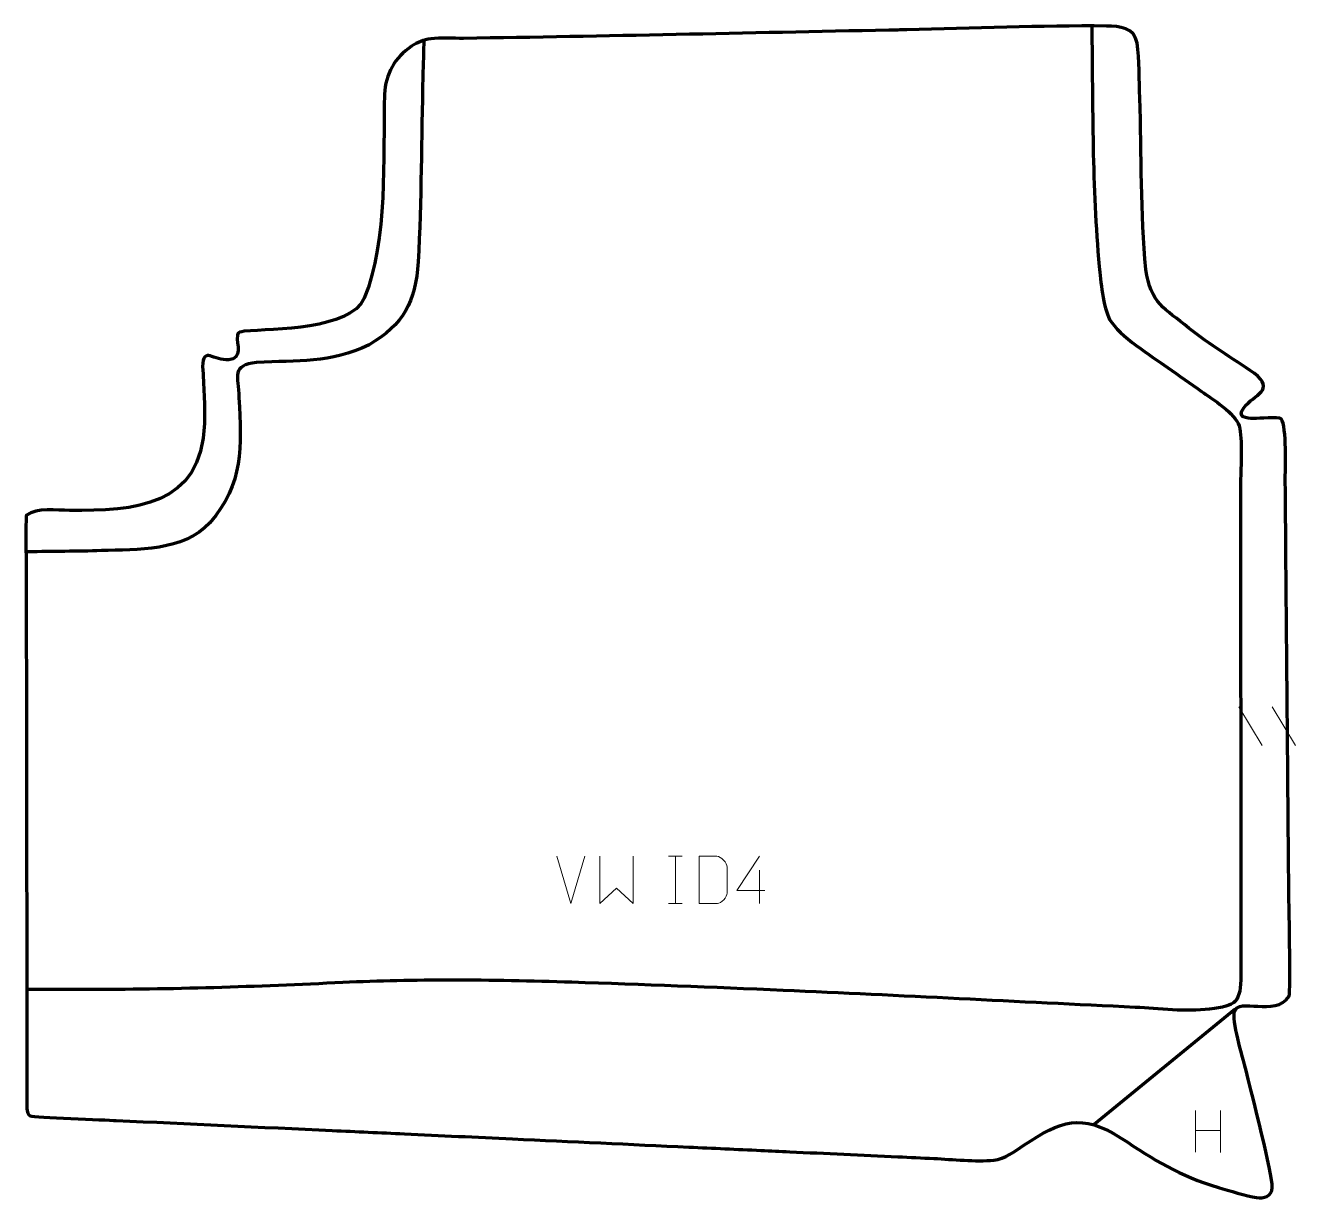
# Model space of a CAD drawing. Header units: millimetres. Extents: x -336 to 336, y -310 to 310.
import ezdxf

# ---------------------------------------------------------------- set-up
doc = ezdxf.new("R2010")
doc.units = ezdxf.units.MM
doc.header["$MEASUREMENT"] = 0
doc.layers.add('layer 1', color=7, linetype='Continuous')
doc.layers.add('layer 2', color=7, linetype='Continuous')

msp = doc.modelspace()

# ---------------------------------------------------------------- linework, layer by layer
at = {"layer": 'layer 1', "color": 142, "lineweight": 158}
for points, knots in [([(228.4457, 309.8001), (229.0211, 267.6937), (228.4889, 224.6024), (232.3627, 182.7175), (232.3627, 182.7175), (233.0382, 175.5847), (234.4881, 160.9335), (237.8588, 154.7582), (237.8588, 154.7582), (243.2738, 145.4552), (259.6398, 135.59), (268.5503, 129.3028), (268.5503, 129.3028), (274.5165, 124.9942), (280.4948, 120.7265), (286.5505, 116.5523), (286.5505, 116.5523), (291.8241, 112.9609), (304.6073, 104.7834), (306.3384, 98.3833), (306.3384, 98.3833), (308.2883, 91.1746), (307.2306, 76.8583), (307.1588, 68.8901), (307.1588, 68.8901), (306.9475, 12.1209), (307.2589, -44.6491), (307.2867, -101.4185), (307.2867, -101.4185), (307.2975, -131.6277), (307.2936, -161.8369), (307.259, -192.0461), (307.259, -192.0461), (307.2422, -206.4929), (304.9363, -208.5542), (290.7426, -210.2049), (290.7426, -210.2049), (278.1178, -211.6732), (264.1331, -210.0239), (251.4177, -209.2591), (251.4177, -209.2591), (189.3444, -206.3219), (127.2876, -203.0392), (65.2053, -200.3013), (65.2053, -200.3013), (27.9621, -198.6693), (-9.2852, -197.1996), (-46.5444, -196.0122), (-46.5444, -196.0122), (-67.8659, -195.3397), (-89.1767, -194.8976), (-110.5089, -194.8641), (-110.5089, -194.8641), (-129.6092, -194.8476), (-148.6665, -195.2223), (-167.7475, -196.1302), (-167.7475, -196.1302), (-213.2347, -198.3727), (-258.709, -199.8922), (-304.2531, -199.8479), (-304.2531, -199.8479), (-314.4862, -199.8197), (-324.7134, -199.8074), (-334.9463, -199.8231)], [0, 0, 0, 0, 0.05882353, 0.05882353, 0.05882353, 0.05882353, 0.11764706, 0.11764706, 0.11764706, 0.11764706, 0.17647059, 0.17647059, 0.17647059, 0.17647059, 0.23529412, 0.23529412, 0.23529412, 0.23529412, 0.29411765, 0.29411765, 0.29411765, 0.29411765, 0.35294118, 0.35294118, 0.35294118, 0.35294118, 0.41176471, 0.41176471, 0.41176471, 0.41176471, 0.47058824, 0.47058824, 0.47058824, 0.47058824, 0.52941176, 0.52941176, 0.52941176, 0.52941176, 0.58823529, 0.58823529, 0.58823529, 0.58823529, 0.64705882, 0.64705882, 0.64705882, 0.64705882, 0.70588235, 0.70588235, 0.70588235, 0.70588235, 0.76470588, 0.76470588, 0.76470588, 0.76470588, 0.82352941, 0.82352941, 0.82352941, 0.82352941, 0.88235294, 0.88235294, 0.88235294, 0.88235294, 1, 1, 1, 1]), ([(-124.9197, 303.0646), (-125.0907, 296.4762), (-125.2616, 289.8877), (-125.4326, 283.2993), (-125.4326, 283.2993), (-126.239, 250.7042), (-126.1346, 217.6494), (-127.9584, 185.1395), (-127.9584, 185.1395), (-129.2819, 163.789), (-135.6015, 151.967), (-153.8861, 141.3407), (-153.8861, 141.3407), (-174.5414, 131.1684), (-191.5753, 133.1959), (-213.3629, 131.9849), (-213.3629, 131.9849), (-226.7762, 130.3575), (-223.1825, 125.0118), (-222.7345, 113.2728), (-222.7345, 113.2728), (-221.3444, 87.2903), (-220.1071, 67.8465), (-238.1724, 47.1285), (-238.1724, 47.1285), (-251.8782, 31.9788), (-276.6614, 32.9573), (-295.4017, 32.3685), (-295.4017, 32.3685), (-308.3752, 31.9609), (-321.3549, 31.9897), (-334.3307, 31.7175), (-334.3307, 31.7175), (-334.3307, 31.7175), (-335.2762, 31.6976), (-335.2762, 31.6976)], [0, 0, 0, 0, 0.1, 0.1, 0.1, 0.1, 0.2, 0.2, 0.2, 0.2, 0.3, 0.3, 0.3, 0.3, 0.4, 0.4, 0.4, 0.4, 0.5, 0.5, 0.5, 0.5, 0.6, 0.6, 0.6, 0.6, 0.7, 0.7, 0.7, 0.7, 0.8, 0.8, 0.8, 0.8, 1, 1, 1, 1])]:
    msp.add_open_spline(points, degree=3, knots=knots, dxfattribs=at)
at = {"layer": 'layer 1', "color": 250, "lineweight": 9}
for points in [[(306.1552, -50.2063), (306.1552, -50.2063), (318.5195, -70.7506), (318.5195, -70.7506)], [(323.8851, -50.2063), (323.8851, -50.2063), (336.2494, -70.7506), (336.2494, -70.7506)], [(-47.1488, -154.2555), (-47.1488, -154.2555), (-54.4706, -129.3019), (-54.4706, -129.3019)], [(-39.8269, -129.3019), (-39.8269, -129.3019), (-47.1487, -154.2555), (-47.1487, -154.2555)], [(4.5624, -129.3018), (4.5624, -129.3018), (11.7305, -129.3018), (11.7305, -129.3018)], [(8.1464, -129.3018), (8.1464, -129.3018), (8.1464, -154.2553), (8.1464, -154.2553)], [(52.6132, -136.6009), (52.6132, -136.6009), (52.6132, -154.2656), (52.6132, -154.2656)], [(4.5624, -154.2553), (4.5624, -154.2553), (11.7305, -154.2553), (11.7305, -154.2553)], [(283.3581, -263.7723), (283.3581, -263.7723), (283.3581, -285.965), (283.3581, -285.965)], [(296.4738, -263.7723), (296.4738, -263.7723), (296.4738, -286.1226), (296.4738, -286.1226)], [(283.3756, -274.4147), (283.3756, -274.4147), (296.4738, -274.4147), (296.4738, -274.4147)]]:
    msp.add_open_spline(points, degree=3, dxfattribs=at)
for points, knots in [([(-31.8535, -129.2996), (-31.8535, -129.2996), (-31.8535, -154.2576), (-31.8535, -154.2576), (-31.8535, -154.2576), (-31.8535, -154.2576), (-23.0108, -146.1929), (-23.0108, -146.1929), (-23.0108, -146.1929), (-23.0108, -146.1929), (-14.1684, -154.257), (-14.1684, -154.257), (-14.1684, -154.257), (-14.1684, -154.257), (-14.1684, -129.2996), (-14.1684, -129.2996)], [0, 0, 0, 0, 0.2, 0.2, 0.2, 0.2, 0.4, 0.4, 0.4, 0.4, 0.6, 0.6, 0.6, 0.6, 1, 1, 1, 1]), ([(20.7542, -154.2272), (23.086, -154.2268), (28.0362, -154.2508), (30.3677, -154.2511), (30.3677, -154.2511), (32.2927, -154.3565), (35.6113, -150.8149), (35.6001, -148.7976), (35.6001, -148.7976), (35.5997, -143.0275), (35.5997, -140.8578), (35.6001, -135.0885), (35.6001, -135.0885), (35.5958, -132.9504), (32.2213, -129.2903), (30.0689, -129.3038), (30.0689, -129.3038), (27.7432, -129.3038), (23.0189, -129.3038), (20.6928, -129.3038), (20.6928, -129.3038), (20.6932, -135.0507), (20.7545, -148.4799), (20.7542, -154.2272)], [0, 0, 0, 0, 0.14285714, 0.14285714, 0.14285714, 0.14285714, 0.28571429, 0.28571429, 0.28571429, 0.28571429, 0.42857143, 0.42857143, 0.42857143, 0.42857143, 0.57142857, 0.57142857, 0.57142857, 0.57142857, 0.71428571, 0.71428571, 0.71428571, 0.71428571, 1, 1, 1, 1]), ([(55.5573, -147.362), (55.5573, -147.362), (40.7356, -147.362), (40.7356, -147.362), (40.7356, -147.362), (40.7356, -147.362), (52.6132, -129.2915), (52.6132, -129.2915)], [0, 0, 0, 0, 0.33333333, 0.33333333, 0.33333333, 0.33333333, 1, 1, 1, 1])]:
    msp.add_open_spline(points, degree=3, knots=knots, dxfattribs=at)
at = {"layer": 'layer 1', "color": 142, "lineweight": 158}
msp.add_open_spline([(229.6866, -270.9861), (229.6866, -270.9861), (304.3221, -210.0733), (304.3221, -210.0733)], degree=3, dxfattribs=at)
at = {"layer": 'layer 2', "color": 242, "lineweight": 158}
msp.add_open_spline([(-121.1953, 303.2502), (-116.3465, 303.8399), (-109.1452, 303.3428), (-103.933, 303.4148), (-103.933, 303.4148), (-28.95, 304.4528), (46.0199, 306.3015), (120.996, 307.7509), (120.996, 307.7509), (124.1733, 307.8121), (127.3505, 307.873), (130.5277, 307.9337), (130.5277, 307.9337), (165.6641, 308.6262), (201.1965, 310.279), (236.2962, 309.959), (236.2962, 309.959), (242.9926, 309.898), (251.1468, 309.1002), (252.419, 300.8356), (252.419, 300.8356), (253.6632, 292.1282), (253.5015, 281.0292), (253.8141, 272.0016), (253.8141, 272.0016), (254.7772, 242.1146), (254.3057, 210.7818), (256.9953, 181.137), (256.9953, 181.137), (259.5428, 163.1376), (266.9898, 160.5257), (279.8042, 150.1342), (279.8042, 150.1342), (290.9523, 141.2879), (302.7263, 134.2381), (314.3773, 126.243), (314.3773, 126.243), (325.8718, 117.1993), (314.3838, 115.1069), (308.829, 108.0171), (308.829, 108.0171), (305.1046, 102.7209), (310.0191, 102.3721), (314.2549, 102.3095), (314.2549, 102.3095), (316.8521, 102.2711), (327.0664, 103.2952), (328.6011, 102.1357), (328.6011, 102.1357), (331.7894, 97.8541), (330.7308, 75.7403), (330.79, 68.9003), (330.79, 68.9003), (331.2439, 16.56), (331.6938, -35.7802), (332.145, -88.1205), (332.145, -88.1205), (332.1961, -94.0458), (332.2471, -99.9711), (332.2982, -105.8964), (332.2982, -105.8964), (332.409, -118.7345), (332.5196, -131.5727), (332.6303, -144.4109), (332.6303, -144.4109), (332.6968, -151.5385), (333.6501, -201.1984), (332.843, -203.2727), (332.843, -203.2727), (325.2198, -215.0313), (306.1089, -203.1225), (303.815, -211.9045), (303.815, -211.9045), (303.0241, -219.5463), (308.6938, -236.5889), (310.6789, -245.022), (310.6789, -245.022), (313.0208, -254.8924), (324.1455, -298.0369), (323.8867, -304.4993), (323.8867, -304.4993), (323.6888, -309.4416), (319.4418, -310.4454), (315.5568, -309.8441), (315.5568, -309.8441), (310.1683, -309.0101), (300.9691, -306.2292), (295.4814, -304.5775), (295.4814, -304.5775), (274.2343, -298.1029), (262.0771, -290.3691), (243.699, -278.2807), (243.699, -278.2807), (222.9837, -265.0626), (211.9984, -269.209), (192.559, -282.2098), (192.559, -282.2098), (187.9175, -285.3139), (182.2165, -289.5635), (176.6038, -290.1075), (176.6038, -290.1075), (167.0343, -291.0349), (154.7046, -289.6973), (144.9063, -289.1953), (144.9063, -289.1953), (138.5542, -288.9001), (132.2022, -288.605), (125.8501, -288.3099), (125.8501, -288.3099), (106.7938, -287.4244), (87.7376, -286.5389), (68.6813, -285.6535), (68.6813, -285.6535), (63.5997, -285.4174), (58.5179, -285.1814), (53.4363, -284.9453), (53.4363, -284.9453), (40.7322, -284.355), (28.028, -283.7646), (15.3237, -283.1743), (15.3237, -283.1743), (-15.8014, -281.7282), (-46.9267, -280.282), (-78.0519, -278.8358), (-78.0519, -278.8358), (-97.1081, -277.9503), (-116.1644, -277.0649), (-135.2207, -276.1795), (-135.2207, -276.1795), (-141.5727, -275.8844), (-147.9248, -275.5892), (-154.2769, -275.2941), (-154.2769, -275.2941), (-160.629, -274.999), (-166.9811, -274.7038), (-173.3331, -274.4087), (-173.3331, -274.4087), (-211.4456, -272.6377), (-249.5582, -270.8669), (-287.6707, -269.096), (-287.6707, -269.096), (-293.2219, -268.8389), (-331.0619, -267.5412), (-333.113, -266.6324), (-333.113, -266.6324), (-335.3746, -265.6304), (-334.9128, -260.3903), (-334.9454, -258.0402), (-334.9454, -258.0402), (-335.036, -251.4802), (-334.8923, -244.9228), (-334.8912, -238.3629), (-334.8912, -238.3629), (-334.91, -225.1944), (-334.9288, -212.0261), (-334.9476, -198.8577), (-334.9476, -198.8577), (-334.9663, -185.6892), (-334.9851, -172.5208), (-335.0039, -159.3525), (-335.0039, -159.3525), (-335.0132, -152.7682), (-335.0226, -146.1841), (-335.032, -139.5999), (-335.032, -139.5999), (-335.0883, -100.0947), (-335.1447, -60.5896), (-335.201, -21.0844), (-335.201, -21.0844), (-335.2192, -8.2451), (-335.2376, 4.594), (-335.2558, 17.4332), (-335.2558, 17.4332), (-335.2644, 21.503), (-335.6862, 49.9587), (-335.0985, 51.099), (-335.0985, 51.099), (-329.686, 55.451), (-319.0826, 53.6486), (-312.2713, 53.6413), (-312.2713, 53.6413), (-278.4957, 53.3726), (-242.1973, 55.4157), (-240.9321, 99.7055), (-240.9321, 99.7055), (-240.7199, 109.8627), (-241.4326, 119.6687), (-241.9304, 129.783), (-241.9304, 129.783), (-241.7996, 140.6619), (-236.0589, 132.7858), (-228.0503, 133.2717), (-228.0503, 133.2717), (-220.4662, 134.3103), (-224.1097, 141.1886), (-223.5505, 146.3343), (-223.5505, 146.3343), (-223.3588, 148.098), (-221.585, 148.1265), (-219.9105, 148.4257), (-219.9105, 148.4257), (-204.1498, 149.8197), (-164.1558, 149.1574), (-156.4471, 165.8952), (-156.4471, 165.8952), (-143.6506, 196.8458), (-146.7747, 240.5083), (-145.6615, 273.9276), (-145.6615, 273.9276), (-145.3099, 284.4835), (-140.0541, 293.4809), (-131.5083, 299.207), (-131.5083, 299.207), (-128.1895, 301.4306), (-125.1056, 302.6657), (-121.1953, 303.2502)], degree=3, knots=[0, 0, 0, 0, 0.01818182, 0.01818182, 0.01818182, 0.01818182, 0.03636364, 0.03636364, 0.03636364, 0.03636364, 0.05454545, 0.05454545, 0.05454545, 0.05454545, 0.07272727, 0.07272727, 0.07272727, 0.07272727, 0.09090909, 0.09090909, 0.09090909, 0.09090909, 0.10909091, 0.10909091, 0.10909091, 0.10909091, 0.12727273, 0.12727273, 0.12727273, 0.12727273, 0.14545455, 0.14545455, 0.14545455, 0.14545455, 0.16363636, 0.16363636, 0.16363636, 0.16363636, 0.18181818, 0.18181818, 0.18181818, 0.18181818, 0.2, 0.2, 0.2, 0.2, 0.21818182, 0.21818182, 0.21818182, 0.21818182, 0.23636364, 0.23636364, 0.23636364, 0.23636364, 0.25454545, 0.25454545, 0.25454545, 0.25454545, 0.27272727, 0.27272727, 0.27272727, 0.27272727, 0.29090909, 0.29090909, 0.29090909, 0.29090909, 0.30909091, 0.30909091, 0.30909091, 0.30909091, 0.32727273, 0.32727273, 0.32727273, 0.32727273, 0.34545455, 0.34545455, 0.34545455, 0.34545455, 0.36363636, 0.36363636, 0.36363636, 0.36363636, 0.38181818, 0.38181818, 0.38181818, 0.38181818, 0.4, 0.4, 0.4, 0.4, 0.41818182, 0.41818182, 0.41818182, 0.41818182, 0.43636364, 0.43636364, 0.43636364, 0.43636364, 0.45454545, 0.45454545, 0.45454545, 0.45454545, 0.47272727, 0.47272727, 0.47272727, 0.47272727, 0.49090909, 0.49090909, 0.49090909, 0.49090909, 0.50909091, 0.50909091, 0.50909091, 0.50909091, 0.52727273, 0.52727273, 0.52727273, 0.52727273, 0.54545455, 0.54545455, 0.54545455, 0.54545455, 0.56363636, 0.56363636, 0.56363636, 0.56363636, 0.58181818, 0.58181818, 0.58181818, 0.58181818, 0.6, 0.6, 0.6, 0.6, 0.61818182, 0.61818182, 0.61818182, 0.61818182, 0.63636364, 0.63636364, 0.63636364, 0.63636364, 0.65454545, 0.65454545, 0.65454545, 0.65454545, 0.67272727, 0.67272727, 0.67272727, 0.67272727, 0.69090909, 0.69090909, 0.69090909, 0.69090909, 0.70909091, 0.70909091, 0.70909091, 0.70909091, 0.72727273, 0.72727273, 0.72727273, 0.72727273, 0.74545455, 0.74545455, 0.74545455, 0.74545455, 0.76363636, 0.76363636, 0.76363636, 0.76363636, 0.78181818, 0.78181818, 0.78181818, 0.78181818, 0.8, 0.8, 0.8, 0.8, 0.81818182, 0.81818182, 0.81818182, 0.81818182, 0.83636364, 0.83636364, 0.83636364, 0.83636364, 0.85454545, 0.85454545, 0.85454545, 0.85454545, 0.87272727, 0.87272727, 0.87272727, 0.87272727, 0.89090909, 0.89090909, 0.89090909, 0.89090909, 0.90909091, 0.90909091, 0.90909091, 0.90909091, 0.92727273, 0.92727273, 0.92727273, 0.92727273, 0.94545455, 0.94545455, 0.94545455, 0.94545455, 0.96363636, 0.96363636, 0.96363636, 0.96363636, 1, 1, 1, 1], dxfattribs=at)

doc.saveas('drawing.dxf')
